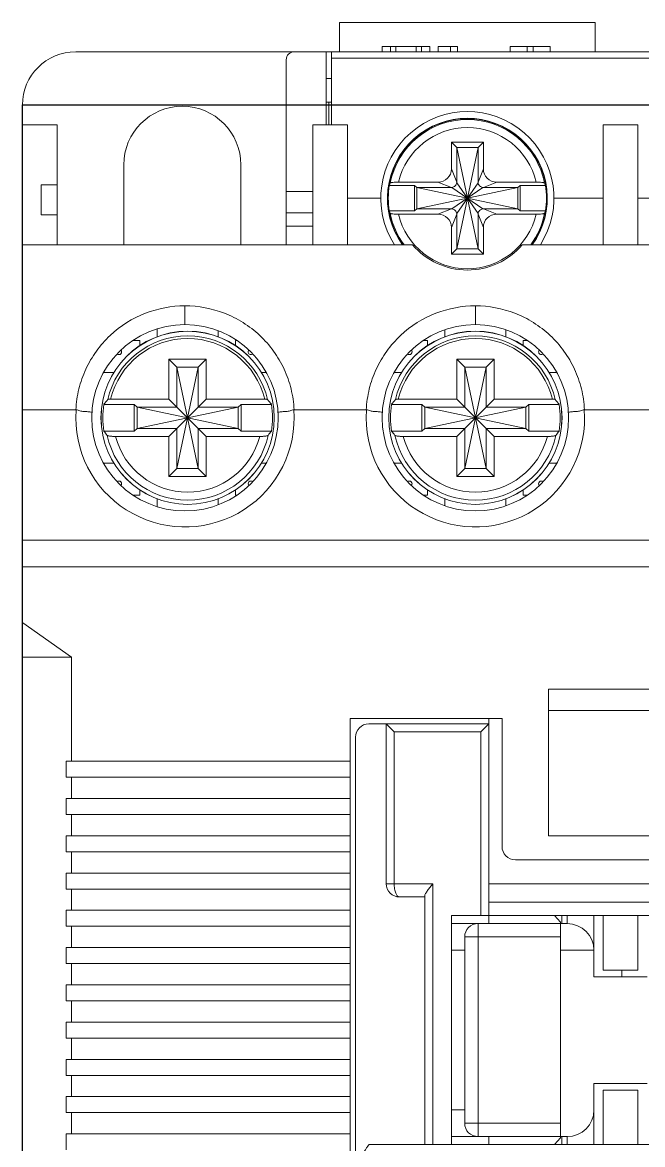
# Model space of a CAD drawing. Header units: inches. Extents: x 57 to 2760, y -193 to 2149.
# Drawn here: x 399.04 to 422.31, y 625.25 to 667.4 of the extents above; entities that cross this region are included whole.
import ezdxf

# ---------------------------------------------------------------- set-up
doc = ezdxf.new("R2010")
doc.units = ezdxf.units.IN
doc.header["$MEASUREMENT"] = 0
doc.set_wipeout_variables(frame=1)
for name, color, linetype in [('BOBBIN_DC_MC_9B_BL12', 7, 'Continuous'), ('COVER_TOP_22_EXP_1A1B_BL17', 7, 'Continuous'), ('CROSSBAR_22_1A1B_BL32', 7, 'Continuous'), ('FRAME_LOWER_DC_MC_9B_BL3', 7, 'Continuous'), ('FRAME_UPPER_22_1A1B_BL33', 7, 'Continuous'), ('M35_LUG_BL67', 7, 'Continuous'), ('M35_LUG_SCREW_BL44', 7, 'Continuous'), ('MCON__BL58', 7, 'Continuous'), ('RIVET_M4_L12_BL46', 7, 'Continuous'), ('RIVET_M4_L12_BL54', 7, 'Continuous'), ('WASHER_TERMINAL_M4_L12_BL55', 7, 'Continuous'), ('WASHER_TERMINAL_M4_L12_BL57', 7, 'Continuous')]:
    doc.layers.add(name, color=color, linetype=linetype)

# ---------------------------------------------------------------- blocks, each defined once
blk = doc.blocks.new('MC-9b')
at = {"lineweight": 0}
blk.add_line((4816.27, 2799.052), (4816.27, 2730.302), dxfattribs=at)
at = {"layer": 'BOBBIN_DC_MC_9B_BL12', "color": 7, "linetype": 'Continuous', "lineweight": 0}
for p, q in [((4827.87, 2799.052), (4827.87, 2801.802)), ((4827.87, 2801.802), (4849.67, 2801.802)), ((4827.87, 2801.556), (4849.67, 2801.556)), ((4828.47, 2796.302), (4829.72, 2796.302)), ((4836.22, 2796.302), (4838.07, 2796.302)), ((4839.37, 2796.302), (4841.32, 2796.302))]:
    blk.add_line(p, q, dxfattribs=at)
for radius, start, end in [(3.25, 327.4148, 212.5852), (3, 324.2893, 215.7107)]:
    blk.add_arc((4832.97, 2796.302), radius, start, end, dxfattribs=at)
at = {"layer": 'COVER_TOP_22_EXP_1A1B_BL17', "color": 7, "linetype": 'Continuous', "lineweight": 0}
for p, q in [((4816.27, 2794.552), (4830.914, 2794.552)), ((4835.026, 2794.552), (4842.514, 2794.552)), ((4822.37, 2791.552), (4822.37, 2792.257)), ((4833.27, 2791.552), (4833.27, 2792.257)), ((4816.27, 2788.352), (4818.281, 2788.352)), ((4818.27, 2788.05), (4818.281, 2788.352)), ((4826.459, 2788.352), (4829.181, 2788.352)), ((4829.17, 2788.05), (4829.181, 2788.352)), ((4837.359, 2788.352), (4840.081, 2788.352)), ((4816.27, 2783.452), (4861.27, 2783.452)), ((4816.27, 2782.452), (4852.57, 2782.452)), ((4816.284, 2780.352), (4818.108, 2779.062)), ((4818.108, 2779.062), (4816.27, 2779.062)), ((4818.108, 2779.062), (4818.108, 2775.152)), ((4836.02, 2772.352), (4836.02, 2777.861)), ((4836.02, 2777.861), (4841.52, 2777.861)), ((4836.02, 2777.052), (4841.52, 2777.052)), ((4828.57, 2752.852), (4828.57, 2776.752)), ((4834.27, 2776.752), (4828.57, 2776.752)), ((4834.27, 2771.952), (4834.27, 2776.752)), ((4817.908, 2774.552), (4817.908, 2775.152)), ((4817.908, 2775.152), (4828.57, 2775.152)), ((4817.908, 2774.552), (4828.57, 2774.552)), ((4818.108, 2774.552), (4818.108, 2773.752)), ((4817.908, 2773.152), (4817.908, 2773.752)), ((4817.908, 2773.752), (4828.57, 2773.752)), ((4817.908, 2773.152), (4828.57, 2773.152)), ((4818.108, 2773.152), (4818.108, 2772.352)), ((4817.908, 2771.752), (4817.908, 2772.352)), ((4817.908, 2772.352), (4828.57, 2772.352)), ((4836.02, 2772.352), (4841.52, 2772.352)), ((4817.908, 2771.752), (4828.57, 2771.752)), ((4818.108, 2771.752), (4818.108, 2770.952)), ((4842.77, 2771.452), (4834.77, 2771.452)), ((4817.908, 2770.352), (4817.908, 2770.952)), ((4817.908, 2770.952), (4828.57, 2770.952)), ((4817.908, 2770.352), (4828.57, 2770.352)), ((4818.108, 2770.352), (4818.108, 2769.552)), ((4817.908, 2768.952), (4817.908, 2769.552)), ((4817.908, 2769.552), (4828.57, 2769.552)), ((4817.908, 2768.952), (4828.57, 2768.952)), ((4818.108, 2768.952), (4818.108, 2768.152)), ((4817.908, 2767.552), (4817.908, 2768.152)), ((4817.908, 2768.152), (4828.57, 2768.152)), ((4817.908, 2767.552), (4828.57, 2767.552)), ((4818.108, 2767.552), (4818.108, 2766.752)), ((4817.908, 2766.152), (4817.908, 2766.752)), ((4817.908, 2766.752), (4828.57, 2766.752)), ((4817.908, 2766.152), (4828.57, 2766.152)), ((4818.108, 2766.152), (4818.108, 2765.352)), ((4817.908, 2764.752), (4817.908, 2765.352)), ((4817.908, 2765.352), (4828.57, 2765.352)), ((4817.908, 2764.752), (4828.57, 2764.752)), ((4818.108, 2764.752), (4818.108, 2763.952)), ((4817.908, 2763.352), (4817.908, 2763.952)), ((4817.908, 2763.952), (4828.57, 2763.952)), ((4817.908, 2763.352), (4828.57, 2763.352)), ((4818.108, 2763.352), (4818.108, 2762.552)), ((4817.908, 2761.952), (4817.908, 2762.552)), ((4817.908, 2762.552), (4828.57, 2762.552)), ((4817.908, 2761.952), (4828.57, 2761.952)), ((4818.108, 2761.952), (4818.108, 2761.152)), ((4817.908, 2760.552), (4817.908, 2761.152)), ((4817.908, 2761.152), (4828.57, 2761.152))]:
    blk.add_line(p, q, dxfattribs=at)
at = {"layer": 'COVER_TOP_22_EXP_1A1B_BL17', "color": 40, "linetype": 'Continuous', "lineweight": 0}
for p, q in [((4833.77, 2769.352), (4833.77, 2769.052)), ((4833.77, 2761.052), (4833.77, 2760.752))]:
    blk.add_line(p, q, dxfattribs=at)
at = {"layer": 'COVER_TOP_22_EXP_1A1B_BL17', "color": 7, "linetype": 'Continuous', "lineweight": 0}
for centre in [(4822.37, 2788.052), (4833.27, 2788.052)]:
    blk.add_circle(centre, 3.5, dxfattribs=at)
for centre, radius, start, end in [((4832.97, 2796.302), 2.7, 220.4021, 319.5979), ((4819.893, 2790.527), 0.1, 226.2909, 43.7577), ((4824.843, 2790.527), 0.1, 134.9795, 315.0461), ((4830.793, 2790.527), 0.1, 226.291, 43.7577), ((4835.743, 2790.527), 0.1, 134.9792, 315.0465), ((4822.37, 2788.052), 4.1, 180.027, 4.1961), ((4833.27, 2788.052), 4.1, 180.027, 4.1961), ((4819.893, 2785.577), 0.1, 316.6573, 133.3171), ((4824.843, 2785.577), 0.1, 45.3464, 224.6049), ((4830.793, 2785.577), 0.1, 316.6577, 133.3167), ((4835.743, 2785.577), 0.1, 45.3463, 224.605), ((4834.77, 2771.952), 0.5, 180, 270)]:
    blk.add_arc(centre, radius, start, end, dxfattribs=at)
for points, knots in [([(4822.37, 2792.257), (4821.868, 2792.257), (4820.834, 2792.065), (4819.717, 2791.36), (4819.024, 2790.569), (4818.625, 2789.886), (4818.363, 2789.139), (4818.287, 2788.616), (4818.275, 2788.352)], [0, 0, 0, 0, 0.241972, 0.493965, 0.620722, 0.746749, 0.872938, 1, 1, 1, 1]), ([(4826.465, 2788.352), (4826.453, 2788.616), (4826.377, 2789.139), (4826.115, 2789.886), (4825.716, 2790.569), (4825.193, 2791.165), (4824.565, 2791.649), (4823.644, 2792.112), (4822.872, 2792.257), (4822.37, 2792.257)], [0, 0, 0, 0, 0.126917, 0.252968, 0.378874, 0.505517, 0.632531, 0.758389, 1, 1, 1, 1]), ([(4833.27, 2792.257), (4832.768, 2792.257), (4831.734, 2792.065), (4830.617, 2791.36), (4829.924, 2790.569), (4829.525, 2789.886), (4829.263, 2789.139), (4829.187, 2788.616), (4829.175, 2788.352)], [0, 0, 0, 0, 0.241972, 0.493965, 0.620722, 0.746749, 0.872938, 1, 1, 1, 1]), ([(4837.365, 2788.352), (4837.353, 2788.616), (4837.277, 2789.139), (4837.015, 2789.886), (4836.616, 2790.569), (4836.093, 2791.165), (4835.465, 2791.649), (4834.544, 2792.112), (4833.772, 2792.257), (4833.27, 2792.257)], [0, 0, 0, 0, 0.126917, 0.252968, 0.378874, 0.505517, 0.632531, 0.758389, 1, 1, 1, 1]), ([(4818.281, 2788.352), (4818.331, 2788.348), (4818.403, 2788.319), (4818.501, 2788.296), (4818.576, 2788.29), (4818.652, 2788.287), (4818.752, 2788.279), (4818.826, 2788.269), (4818.876, 2788.264)], [0, 0, 0, 0, 0.251224, 0.376497, 0.5011, 0.625997, 0.750716, 1, 1, 1, 1]), ([(4825.863, 2788.264), (4825.913, 2788.269), (4825.988, 2788.279), (4826.088, 2788.287), (4826.163, 2788.29), (4826.239, 2788.296), (4826.337, 2788.32), (4826.409, 2788.348), (4826.459, 2788.352)], [0, 0, 0, 0, 0.249297, 0.374019, 0.498914, 0.62352, 0.748793, 1, 1, 1, 1]), ([(4829.181, 2788.352), (4829.231, 2788.348), (4829.303, 2788.319), (4829.401, 2788.296), (4829.476, 2788.29), (4829.552, 2788.287), (4829.652, 2788.279), (4829.726, 2788.269), (4829.776, 2788.264)], [0, 0, 0, 0, 0.251224, 0.376497, 0.5011, 0.625997, 0.750716, 1, 1, 1, 1]), ([(4836.763, 2788.264), (4836.813, 2788.269), (4836.888, 2788.279), (4836.988, 2788.287), (4837.063, 2788.29), (4837.139, 2788.296), (4837.237, 2788.32), (4837.309, 2788.348), (4837.359, 2788.352)], [0, 0, 0, 0, 0.249297, 0.374019, 0.498914, 0.62352, 0.748793, 1, 1, 1, 1])]:
    blk.add_open_spline(points, degree=3, knots=knots, dxfattribs=at)
at = {"layer": 'CROSSBAR_22_1A1B_BL32', "color": 40, "linetype": 'Continuous', "lineweight": 0}
for p, q in [((4833.77, 2769.352), (4833.77, 2769.052)), ((4838.77, 2767.302), (4838.77, 2767.052)), ((4833.77, 2761.052), (4833.77, 2760.752))]:
    blk.add_line(p, q, dxfattribs=at)
at = {"layer": 'CROSSBAR_22_1A1B_BL32', "color": 7, "linetype": 'Continuous', "lineweight": 0}
for p, q in [((4836.52, 2769.052), (4836.52, 2769.352)), ((4836.72, 2769.352), (4836.72, 2769.052)), ((4837.72, 2769.352), (4837.72, 2767.052)), ((4832.37, 2769.052), (4836.72, 2769.052)), ((4833.37, 2761.052), (4833.37, 2769.052)), ((4836.47, 2769.052), (4836.47, 2761.052)), ((4832.87, 2768.552), (4832.87, 2761.552)), ((4836.47, 2768.552), (4832.87, 2768.552)), ((4832.87, 2768.052), (4832.37, 2768.052)), ((4837.72, 2768.052), (4836.47, 2768.052)), ((4837.72, 2767.052), (4839.72, 2767.052)), ((4839.72, 2763.052), (4837.72, 2763.052)), ((4837.72, 2760.752), (4837.72, 2763.052)), ((4832.37, 2762.052), (4832.87, 2762.052)), ((4832.87, 2761.552), (4836.47, 2761.552)), ((4832.37, 2761.052), (4836.72, 2761.052)), ((4836.52, 2760.752), (4836.52, 2761.052)), ((4836.72, 2760.752), (4836.72, 2761.052))]:
    blk.add_line(p, q, dxfattribs=at)
for centre, radius, start, end in [((4833.37, 2768.552), 0.5, 90, 180), ((4836.72, 2768.052), 1, 0, 90), ((4836.72, 2762.052), 1, 270, 0), ((4833.37, 2761.552), 0.5, 180, 270)]:
    blk.add_arc(centre, radius, start, end, dxfattribs=at)
at = {"layer": 'FRAME_LOWER_DC_MC_9B_BL3', "color": 7, "linetype": 'Continuous', "lineweight": 0}
for p, q in [((4828.17, 2801.802), (4828.17, 2802.902)), ((4828.17, 2802.902), (4837.77, 2802.902)), ((4837.77, 2801.802), (4837.77, 2802.902)), ((4818.27, 2801.802), (4827.87, 2801.802)), ((4827.67, 2801.802), (4827.67, 2799.052)), ((4829.77, 2801.802), (4829.77, 2802.002)), ((4829.77, 2802.002), (4831.564, 2802.002)), ((4830.086, 2801.802), (4830.086, 2802.002)), ((4830.283, 2801.802), (4830.283, 2802.002)), ((4831.05, 2801.802), (4831.05, 2802.002)), ((4831.247, 2801.802), (4831.247, 2802.002)), ((4831.564, 2801.802), (4831.564, 2802.002)), ((4831.873, 2801.802), (4831.873, 2802.002)), ((4831.873, 2802.002), (4832.597, 2802.002)), ((4832.332, 2801.802), (4832.332, 2802.002)), ((4832.597, 2801.802), (4832.597, 2802.002)), ((4834.578, 2801.802), (4834.578, 2802.002)), ((4834.578, 2802.002), (4836.079, 2802.002)), ((4835.212, 2801.802), (4835.212, 2802.002)), ((4835.445, 2801.802), (4835.445, 2802.002)), ((4836.079, 2801.802), (4836.079, 2802.002)), ((4826.17, 2794.552), (4826.17, 2801.502)), ((4827.67, 2800.802), (4827.87, 2800.802)), ((4827.87, 2799.902), (4827.67, 2799.902)), ((4827.77, 2799.052), (4827.77, 2799.902)), ((4820.07, 2797.552), (4820.07, 2794.552)), ((4824.47, 2794.552), (4824.47, 2797.552)), ((4827.17, 2796.552), (4826.17, 2796.552)), ((4827.17, 2795.752), (4826.17, 2795.752)), ((4827.17, 2795.252), (4826.17, 2795.252))]:
    blk.add_line(p, q, dxfattribs=at)
for centre, radius, start in [((4818.27, 2799.802), 2, 90), ((4826.47, 2801.502), 0.3, 90), ((4822.27, 2797.552), 2.2, 0)]:
    blk.add_arc(centre, radius, start, 180, dxfattribs=at)
at = {"layer": 'FRAME_UPPER_22_1A1B_BL33', "color": 40, "linetype": 'Continuous', "lineweight": 0}
for p, q in [((4827.67, 2801.802), (4827.87, 2801.802)), ((4833.77, 2769.352), (4833.77, 2769.052)), ((4838.77, 2767.052), (4838.77, 2767.302)), ((4833.77, 2761.052), (4833.77, 2760.752))]:
    blk.add_line(p, q, dxfattribs=at)
at = {"layer": 'FRAME_UPPER_22_1A1B_BL33', "color": 7, "linetype": 'Continuous', "lineweight": 0}
for p, q in [((4816.27, 2799.052), (4817.57, 2799.052)), ((4817.57, 2794.552), (4817.57, 2799.052)), ((4827.17, 2794.552), (4827.17, 2799.052)), ((4827.17, 2799.052), (4828.47, 2799.052)), ((4828.47, 2794.552), (4828.47, 2799.052)), ((4838.07, 2794.552), (4838.07, 2799.052)), ((4838.07, 2799.052), (4839.37, 2799.052)), ((4839.37, 2794.552), (4839.37, 2799.052)), ((4816.97, 2795.677), (4816.97, 2796.802)), ((4816.97, 2796.802), (4817.57, 2796.802)), ((4816.97, 2795.677), (4817.57, 2795.677)), ((4829.27, 2776.552), (4833.77, 2776.552)), ((4829.92, 2776.552), (4829.92, 2770.552)), ((4830.22, 2776.252), (4829.92, 2776.552)), ((4833.77, 2776.552), (4833.47, 2776.252)), ((4833.77, 2776.752), (4833.77, 2769.352)), ((4828.77, 2776.052), (4828.77, 2753.552)), ((4830.22, 2776.252), (4830.22, 2770.552)), ((4830.22, 2776.252), (4833.47, 2776.252)), ((4833.47, 2776.252), (4833.47, 2769.352)), ((4829.92, 2770.552), (4831.67, 2770.552)), ((4831.67, 2770.552), (4831.67, 2760.752)), ((4833.77, 2770.552), (4843.77, 2770.552)), ((4831.37, 2770.052), (4830.42, 2770.052)), ((4831.37, 2770.094), (4831.37, 2760.752)), ((4843.77, 2769.852), (4833.77, 2769.852)), ((4832.37, 2769.352), (4832.37, 2760.752)), ((4832.37, 2769.352), (4845.17, 2769.352)), ((4838.07, 2767.302), (4838.07, 2769.352)), ((4839.37, 2769.352), (4839.37, 2767.302)), ((4839.37, 2767.302), (4838.07, 2767.302)), ((4838.07, 2762.802), (4839.37, 2762.802)), ((4838.07, 2760.752), (4838.07, 2762.802)), ((4839.37, 2762.802), (4839.37, 2760.752)), ((4829.27, 2760.752), (4848.27, 2760.752))]:
    blk.add_line(p, q, dxfattribs=at)
for centre, start, end in [((4829.27, 2776.052), 90, 180), ((4830.42, 2770.552), 180.0014, 270.0253)]:
    blk.add_arc(centre, 0.5, start, end, dxfattribs=at)
for points, knots in [([(4830.22, 2770.552), (4830.22, 2770.486), (4830.227, 2770.39), (4830.254, 2770.269), (4830.29, 2770.158), (4830.354, 2770.052), (4830.42, 2770.052)], [0, 0, 0, 0, 0.351432, 0.510126, 0.650652, 1, 1, 1, 1]), ([(4831.67, 2770.552), (4831.636, 2770.509), (4831.571, 2770.424), (4831.48, 2770.302), (4831.414, 2770.206), (4831.379, 2770.138), (4831.37, 2770.107), (4831.37, 2770.094)], [0, 0, 0, 0, 0.298559, 0.582553, 0.829516, 0.927278, 1, 1, 1, 1]), ([(4829.07, 2760.452), (4829.093, 2760.488), (4829.128, 2760.54), (4829.173, 2760.607), (4829.203, 2760.653), (4829.23, 2760.691), (4829.249, 2760.722), (4829.263, 2760.74), (4829.268, 2760.751), (4829.27, 2760.752)], [0, 0, 0, 0, 0.35486, 0.521511, 0.674093, 0.806164, 0.909788, 0.976383, 1, 1, 1, 1])]:
    blk.add_open_spline(points, degree=3, knots=knots, dxfattribs=at)
at = {"layer": 'M35_LUG_BL67', "color": 7, "linetype": 'Continuous', "lineweight": 0}
blk.add_line((4834.625, 2798.802), (4834.592, 2798.802), dxfattribs=at)
at = {"layer": 'M35_LUG_SCREW_BL44', "color": 7, "linetype": 'Continuous', "lineweight": 0}
for p, q in [((4832.37, 2798.402), (4832.37, 2797.407)), ((4832.57, 2798.202), (4832.37, 2798.402)), ((4833.57, 2798.402), (4832.37, 2798.402)), ((4833.37, 2798.202), (4833.57, 2798.402)), ((4833.57, 2797.407), (4833.57, 2798.402)), ((4832.57, 2794.402), (4833.37, 2798.202)), ((4832.57, 2798.202), (4832.57, 2796.904)), ((4833.37, 2794.402), (4832.57, 2798.202)), ((4833.37, 2798.202), (4832.57, 2798.202)), ((4833.37, 2796.904), (4833.37, 2798.202)), ((4832.57, 2796.904), (4832.37, 2797.407)), ((4833.37, 2796.904), (4833.57, 2797.407)), ((4830.04, 2796.782), (4830.99, 2796.782)), ((4830.386, 2796.902), (4831.865, 2796.902)), ((4830.99, 2795.822), (4830.99, 2796.782)), ((4831.07, 2796.702), (4830.99, 2796.782)), ((4831.07, 2796.702), (4831.07, 2795.902)), ((4831.07, 2796.702), (4834.87, 2795.902)), ((4831.07, 2795.902), (4834.87, 2796.702)), ((4832.368, 2796.702), (4831.07, 2796.702)), ((4832.368, 2796.702), (4831.865, 2796.902)), ((4832.392, 2795.901), (4833.548, 2796.704)), ((4833.548, 2795.901), (4832.392, 2796.704)), ((4832.568, 2795.725), (4833.372, 2796.88)), ((4833.372, 2795.725), (4832.568, 2796.88)), ((4833.572, 2796.702), (4834.075, 2796.902)), ((4834.87, 2796.702), (4833.572, 2796.702)), ((4834.075, 2796.902), (4835.554, 2796.902)), ((4834.87, 2796.702), (4834.95, 2796.782)), ((4834.87, 2795.902), (4834.87, 2796.702)), ((4834.95, 2795.822), (4834.95, 2796.782)), ((4834.95, 2796.782), (4835.899, 2796.782)), ((4830.04, 2795.822), (4830.99, 2795.822)), ((4831.07, 2795.902), (4830.99, 2795.822)), ((4831.07, 2795.902), (4832.368, 2795.902)), ((4832.368, 2795.902), (4831.865, 2795.702)), ((4833.572, 2795.902), (4834.075, 2795.702)), ((4833.572, 2795.902), (4834.87, 2795.902)), ((4834.87, 2795.902), (4834.95, 2795.822)), ((4834.95, 2795.822), (4835.899, 2795.822)), ((4831.865, 2795.702), (4830.386, 2795.702)), ((4832.57, 2795.7), (4832.37, 2795.197)), ((4832.57, 2795.7), (4832.57, 2794.402)), ((4833.37, 2794.402), (4833.37, 2795.7)), ((4833.37, 2795.7), (4833.57, 2795.197)), ((4835.554, 2795.702), (4834.075, 2795.702)), ((4832.37, 2795.197), (4832.37, 2794.202)), ((4833.57, 2794.202), (4833.57, 2795.197)), ((4832.57, 2794.402), (4832.37, 2794.202)), ((4832.37, 2794.202), (4833.57, 2794.202)), ((4832.57, 2794.402), (4833.37, 2794.402)), ((4833.37, 2794.402), (4833.57, 2794.202))]:
    blk.add_line(p, q, dxfattribs=at)
for radius, start, end in [(2.986, 324.0991, 215.9016), (2.953, 11.1405, 168.8595), (2.653, 13.0719, 166.9281), (2.969, 170.6948, 189.3052), (2.969, 350.6948, 9.3052), (2.953, 191.1405, 216.3813), (2.653, 193.0719, 346.9281), (2.953, 323.6185, 348.8595)]:
    blk.add_arc((4832.97, 2796.302), radius, start, end, dxfattribs=at)
for centre, major_axis, ratio, start_param, end_param in [((4831.831, 2797.441), (-0.393, 0.393), 0.939231, 2.387521, 3.895664), ((4834.109, 2797.441), (0.393, 0.393), 0.939231, 2.387521, 3.895664), ((4832.97, 2795.753), (0, 3.148), 0.984648, 1.207061, 1.237654), ((4832.199, 2797.16), (-0.245, 0.438), 0.531052, -3.430409, -3.345652), ((4832.112, 2797.073), (0.438, -0.245), 0.531052, 0.20406, 0.288816), ((4833.827, 2797.073), (0.438, 0.245), 0.531052, 2.852776, 2.937533), ((4833.741, 2797.16), (0.245, 0.438), 0.531052, -2.937533, -2.852776), ((4832.97, 2795.753), (0, 3.148), 0.984648, -1.237654, -1.207061), ((4832.97, 2796.852), (0, 3.148), 0.984648, -4.379246, -4.348653), ((4832.199, 2795.445), (0.245, 0.438), 0.531052, 0.20406, 0.288816), ((4833.741, 2795.445), (-0.245, 0.438), 0.531052, -0.288816, -0.20406), ((4832.97, 2796.852), (0, 3.148), 0.984648, -1.934532, -1.903939), ((4831.831, 2795.164), (-0.393, -0.393), 0.939231, 2.387521, 3.895664), ((4832.112, 2795.532), (0.438, 0.245), 0.531052, -0.288816, -0.20406), ((4833.827, 2795.532), (0.438, -0.245), 0.531052, -2.937533, -2.852776), ((4834.109, 2795.164), (0.393, -0.393), 0.939231, 2.387521, 3.895664)]:
    blk.add_ellipse(centre, major_axis=major_axis, ratio=ratio, start_param=start_param, end_param=end_param, dxfattribs=at)
for points, knots in [([(4830.386, 2796.902), (4830.347, 2796.902), (4830.275, 2796.901), (4830.19, 2796.896), (4830.134, 2796.89), (4830.103, 2796.885), (4830.085, 2796.88), (4830.074, 2796.876), (4830.073, 2796.873)], [0, 0, 0, 0, 0.36655, 0.683486, 0.80823, 0.904224, 0.968327, 1, 1, 1, 1]), ([(4835.867, 2796.873), (4835.866, 2796.876), (4835.855, 2796.88), (4835.837, 2796.885), (4835.806, 2796.89), (4835.75, 2796.896), (4835.665, 2796.901), (4835.593, 2796.902), (4835.554, 2796.902)], [0, 0, 0, 0, 0.031673, 0.095776, 0.19177, 0.316514, 0.63345, 1, 1, 1, 1]), ([(4830.073, 2795.732), (4830.074, 2795.729), (4830.085, 2795.724), (4830.103, 2795.719), (4830.134, 2795.715), (4830.19, 2795.708), (4830.275, 2795.704), (4830.347, 2795.702), (4830.386, 2795.702)], [0, 0, 0, 0, 0.031673, 0.095776, 0.19177, 0.316514, 0.63345, 1, 1, 1, 1]), ([(4835.554, 2795.702), (4835.593, 2795.702), (4835.665, 2795.704), (4835.75, 2795.708), (4835.806, 2795.715), (4835.837, 2795.719), (4835.855, 2795.724), (4835.866, 2795.729), (4835.867, 2795.732)], [0, 0, 0, 0, 0.36655, 0.683486, 0.80823, 0.904224, 0.968327, 1, 1, 1, 1])]:
    blk.add_open_spline(points, degree=3, knots=knots, dxfattribs=at)
for points in [[(4832.392, 2796.704), (4832.435, 2796.71), (4832.519, 2796.753), (4832.562, 2796.837), (4832.568, 2796.88)], [(4833.372, 2796.88), (4833.378, 2796.837), (4833.421, 2796.753), (4833.504, 2796.71), (4833.548, 2796.704)], [(4832.568, 2795.725), (4832.562, 2795.768), (4832.519, 2795.851), (4832.435, 2795.895), (4832.392, 2795.901)], [(4833.548, 2795.901), (4833.504, 2795.895), (4833.421, 2795.851), (4833.378, 2795.768), (4833.372, 2795.725)]]:
    blk.add_open_spline(points, degree=3, dxfattribs=at)
at = {"layer": 'MCON__BL58', "color": 7, "linetype": 'Continuous', "lineweight": 0}
for p, q in [((4836.47, 2769.102), (4836.245, 2769.352)), ((4836.47, 2769.052), (4836.47, 2769.102)), ((4836.245, 2760.752), (4836.47, 2761.002)), ((4836.47, 2761.002), (4836.47, 2761.052))]:
    blk.add_line(p, q, dxfattribs=at)
at = {"layer": 'RIVET_M4_L12_BL46', "color": 7, "linetype": 'Continuous', "lineweight": 0}
for p, q in [((4821.77, 2790.252), (4821.77, 2788.752)), ((4822.07, 2789.952), (4821.77, 2790.252)), ((4823.17, 2790.252), (4821.77, 2790.252)), ((4822.07, 2786.152), (4822.87, 2789.952)), ((4822.07, 2789.952), (4822.07, 2788.452)), ((4822.87, 2786.152), (4822.07, 2789.952)), ((4822.87, 2789.952), (4822.07, 2789.952)), ((4822.87, 2789.952), (4823.17, 2790.252)), ((4822.87, 2788.452), (4822.87, 2789.952)), ((4823.17, 2788.752), (4823.17, 2790.252)), ((4819.575, 2788.752), (4821.77, 2788.752)), ((4821.77, 2787.352), (4823.17, 2788.752)), ((4823.17, 2787.352), (4821.77, 2788.752)), ((4823.17, 2788.752), (4825.365, 2788.752)), ((4820.465, 2788.557), (4819.326, 2788.557)), ((4820.465, 2787.547), (4820.465, 2788.557)), ((4820.57, 2788.452), (4820.465, 2788.557)), ((4820.57, 2788.452), (4820.57, 2787.652)), ((4820.57, 2788.452), (4824.37, 2787.652)), ((4822.07, 2788.452), (4820.57, 2788.452)), ((4820.57, 2787.652), (4824.37, 2788.452)), ((4824.37, 2788.452), (4822.87, 2788.452)), ((4824.37, 2788.452), (4824.475, 2788.557)), ((4824.37, 2787.652), (4824.37, 2788.452)), ((4824.475, 2787.547), (4824.475, 2788.557)), ((4825.613, 2788.557), (4824.475, 2788.557)), ((4820.465, 2787.547), (4819.326, 2787.547)), ((4820.57, 2787.652), (4820.465, 2787.547)), ((4820.57, 2787.652), (4822.07, 2787.652)), ((4822.07, 2787.652), (4822.07, 2786.152)), ((4822.87, 2786.152), (4822.87, 2787.652)), ((4822.87, 2787.652), (4824.37, 2787.652)), ((4824.37, 2787.652), (4824.475, 2787.547)), ((4825.613, 2787.547), (4824.475, 2787.547)), ((4821.77, 2787.352), (4819.764, 2787.352)), ((4821.77, 2787.352), (4821.77, 2785.852)), ((4823.17, 2785.852), (4823.17, 2787.352)), ((4825.176, 2787.352), (4823.17, 2787.352)), ((4822.07, 2786.152), (4821.77, 2785.852)), ((4822.07, 2786.152), (4822.87, 2786.152)), ((4822.87, 2786.152), (4823.17, 2785.852)), ((4821.77, 2785.852), (4823.17, 2785.852))]:
    blk.add_line(p, q, dxfattribs=at)
for radius in [3.253, 3.251]:
    blk.add_circle((4822.47, 2788.052), radius, dxfattribs=at)
for radius, start, end in [(3.078, 12.8836, 167.1164), (2.978, 13.5932, 166.4068), (3.184, 170.8733, 189.1267), (3.184, 350.8733, 9.1267), (3.094, 192.2964, 347.7036), (2.795, 194.5033, 345.4967)]:
    blk.add_arc((4822.47, 2788.052), radius, start, end, dxfattribs=at)
for centre, start_param, end_param in [((4822.47, 2784.978), 0.776393, 0.824325), ((4822.47, 2784.978), -0.824325, -0.776393), ((4822.47, 2791.127), -3.965918, -3.925372), ((4822.47, 2791.127), -2.357813, -2.317268)]:
    blk.add_ellipse(centre, major_axis=(0, 5.272), ratio=0.812287, start_param=start_param, end_param=end_param, dxfattribs=at)
for points, knots in [([(4819.575, 2788.752), (4819.562, 2788.752), (4819.539, 2788.752), (4819.511, 2788.749), (4819.492, 2788.747), (4819.482, 2788.744), (4819.474, 2788.742), (4819.47, 2788.74), (4819.469, 2788.739)], [0, 0, 0, 0, 0.348836, 0.654406, 0.779221, 0.880017, 0.953904, 1, 1, 1, 1]), ([(4825.47, 2788.739), (4825.469, 2788.74), (4825.465, 2788.742), (4825.458, 2788.744), (4825.447, 2788.747), (4825.429, 2788.749), (4825.401, 2788.752), (4825.377, 2788.752), (4825.365, 2788.752)], [0, 0, 0, 0, 0.046096, 0.119983, 0.220779, 0.345594, 0.651164, 1, 1, 1, 1]), ([(4819.447, 2787.393), (4819.45, 2787.39), (4819.462, 2787.383), (4819.484, 2787.376), (4819.516, 2787.369), (4819.555, 2787.363), (4819.601, 2787.359), (4819.672, 2787.354), (4819.726, 2787.352), (4819.764, 2787.352)], [0, 0, 0, 0, 0.045867, 0.119592, 0.220357, 0.345236, 0.490333, 0.651138, 1, 1, 1, 1]), ([(4825.176, 2787.352), (4825.213, 2787.352), (4825.268, 2787.354), (4825.338, 2787.359), (4825.385, 2787.363), (4825.424, 2787.369), (4825.456, 2787.376), (4825.478, 2787.383), (4825.49, 2787.39), (4825.493, 2787.393)], [0, 0, 0, 0, 0.348862, 0.509667, 0.654764, 0.779643, 0.880408, 0.954133, 1, 1, 1, 1])]:
    blk.add_open_spline(points, degree=3, knots=knots, dxfattribs=at)
at = {"layer": 'RIVET_M4_L12_BL54', "color": 7, "linetype": 'Continuous', "lineweight": 0}
for p, q in [((4832.57, 2790.252), (4832.57, 2788.752)), ((4832.87, 2789.952), (4832.57, 2790.252)), ((4833.97, 2790.252), (4832.57, 2790.252)), ((4832.87, 2786.152), (4833.67, 2789.952)), ((4832.87, 2789.952), (4832.87, 2788.452)), ((4833.67, 2786.152), (4832.87, 2789.952)), ((4833.67, 2789.952), (4832.87, 2789.952)), ((4833.67, 2789.952), (4833.97, 2790.252)), ((4833.67, 2788.452), (4833.67, 2789.952)), ((4833.97, 2788.752), (4833.97, 2790.252)), ((4830.375, 2788.752), (4832.57, 2788.752)), ((4832.57, 2787.352), (4833.97, 2788.752)), ((4833.97, 2787.352), (4832.57, 2788.752)), ((4833.97, 2788.752), (4836.165, 2788.752)), ((4831.265, 2788.557), (4830.126, 2788.557)), ((4831.265, 2787.547), (4831.265, 2788.557)), ((4831.37, 2788.452), (4831.265, 2788.557)), ((4831.37, 2788.452), (4831.37, 2787.652)), ((4831.37, 2787.652), (4835.17, 2788.452)), ((4832.87, 2788.452), (4831.37, 2788.452)), ((4831.37, 2788.452), (4835.17, 2787.652)), ((4835.17, 2788.452), (4833.67, 2788.452)), ((4835.17, 2788.452), (4835.275, 2788.557)), ((4835.17, 2787.652), (4835.17, 2788.452)), ((4835.275, 2787.547), (4835.275, 2788.557)), ((4836.413, 2788.557), (4835.275, 2788.557)), ((4831.265, 2787.547), (4830.126, 2787.547)), ((4831.37, 2787.652), (4831.265, 2787.547)), ((4831.37, 2787.652), (4832.87, 2787.652)), ((4832.87, 2787.652), (4832.87, 2786.152)), ((4833.67, 2786.152), (4833.67, 2787.652)), ((4833.67, 2787.652), (4835.17, 2787.652)), ((4835.17, 2787.652), (4835.275, 2787.547)), ((4836.413, 2787.547), (4835.275, 2787.547)), ((4832.57, 2787.352), (4830.564, 2787.352)), ((4832.57, 2787.352), (4832.57, 2785.852)), ((4833.97, 2785.852), (4833.97, 2787.352)), ((4835.976, 2787.352), (4833.97, 2787.352)), ((4832.87, 2786.152), (4832.57, 2785.852)), ((4832.87, 2786.152), (4833.67, 2786.152)), ((4833.67, 2786.152), (4833.97, 2785.852)), ((4832.57, 2785.852), (4833.97, 2785.852))]:
    blk.add_line(p, q, dxfattribs=at)
for radius in [3.253, 3.251]:
    blk.add_circle((4833.27, 2788.052), radius, dxfattribs=at)
for radius, start, end in [(3.078, 12.8836, 167.1164), (2.978, 13.5932, 166.4068), (3.184, 170.8733, 189.1267), (3.184, 350.8733, 9.1267), (3.094, 192.2964, 347.7036), (2.795, 194.5033, 345.4967)]:
    blk.add_arc((4833.27, 2788.052), radius, start, end, dxfattribs=at)
for centre, start_param, end_param in [((4833.27, 2784.978), 0.776393, 0.824325), ((4833.27, 2784.978), -0.824325, -0.776393), ((4833.27, 2791.127), -3.965918, -3.925372), ((4833.27, 2791.127), -2.357813, -2.317268)]:
    blk.add_ellipse(centre, major_axis=(0, 5.272), ratio=0.812287, start_param=start_param, end_param=end_param, dxfattribs=at)
for points, knots in [([(4830.375, 2788.752), (4830.362, 2788.752), (4830.339, 2788.752), (4830.311, 2788.749), (4830.292, 2788.747), (4830.282, 2788.744), (4830.274, 2788.742), (4830.27, 2788.74), (4830.269, 2788.739)], [0, 0, 0, 0, 0.348836, 0.654406, 0.779221, 0.880017, 0.953904, 1, 1, 1, 1]), ([(4836.27, 2788.739), (4836.269, 2788.74), (4836.265, 2788.742), (4836.258, 2788.744), (4836.247, 2788.747), (4836.229, 2788.749), (4836.201, 2788.752), (4836.177, 2788.752), (4836.165, 2788.752)], [0, 0, 0, 0, 0.046096, 0.119983, 0.220779, 0.345594, 0.651164, 1, 1, 1, 1]), ([(4830.247, 2787.393), (4830.25, 2787.39), (4830.262, 2787.383), (4830.284, 2787.376), (4830.316, 2787.369), (4830.355, 2787.363), (4830.401, 2787.359), (4830.472, 2787.354), (4830.526, 2787.352), (4830.564, 2787.352)], [0, 0, 0, 0, 0.045867, 0.119592, 0.220357, 0.345236, 0.490333, 0.651138, 1, 1, 1, 1]), ([(4835.976, 2787.352), (4836.013, 2787.352), (4836.068, 2787.354), (4836.138, 2787.359), (4836.185, 2787.363), (4836.224, 2787.369), (4836.256, 2787.376), (4836.278, 2787.383), (4836.29, 2787.39), (4836.293, 2787.393)], [0, 0, 0, 0, 0.348862, 0.509667, 0.654764, 0.779643, 0.880408, 0.954133, 1, 1, 1, 1])]:
    blk.add_open_spline(points, degree=3, knots=knots, dxfattribs=at)
at = {"layer": 'WASHER_TERMINAL_M4_L12_BL55', "color": 7, "linetype": 'Continuous', "lineweight": 0}
for p, q in [((4821.322, 2791.095), (4821.322, 2791.392)), ((4823.618, 2791.095), (4823.618, 2791.322)), ((4820.413, 2790.952), (4820.67, 2790.952)), ((4820.67, 2790.761), (4820.67, 2790.952)), ((4824.27, 2790.761), (4824.27, 2790.952)), ((4824.326, 2790.952), (4824.27, 2790.952)), ((4819.311, 2789.752), (4819.698, 2789.752)), ((4825.429, 2789.752), (4825.242, 2789.752)), ((4819.313, 2786.352), (4819.698, 2786.352)), ((4825.427, 2786.352), (4825.242, 2786.352)), ((4820.67, 2785.344), (4820.67, 2785.152)), ((4824.27, 2785.344), (4824.27, 2785.152)), ((4820.412, 2785.152), (4820.67, 2785.152)), ((4821.322, 2784.715), (4821.322, 2785.01)), ((4823.618, 2784.785), (4823.618, 2785.01)), ((4824.327, 2785.152), (4824.27, 2785.152))]:
    blk.add_line(p, q, dxfattribs=at)
at = {"layer": 'WASHER_TERMINAL_M4_L12_BL57', "color": 7, "linetype": 'Continuous', "lineweight": 0}
for p, q in [((4832.122, 2791.095), (4832.122, 2791.357)), ((4834.418, 2791.095), (4834.418, 2791.357)), ((4831.313, 2790.952), (4831.47, 2790.952)), ((4831.47, 2790.761), (4831.47, 2790.952)), ((4835.07, 2790.761), (4835.07, 2790.952)), ((4835.226, 2790.952), (4835.07, 2790.952)), ((4830.211, 2789.752), (4830.498, 2789.752)), ((4836.329, 2789.752), (4836.042, 2789.752)), ((4830.213, 2786.352), (4830.498, 2786.352)), ((4836.327, 2786.352), (4836.042, 2786.352)), ((4831.47, 2785.344), (4831.47, 2785.152)), ((4835.07, 2785.344), (4835.07, 2785.152)), ((4831.312, 2785.152), (4831.47, 2785.152)), ((4832.122, 2784.746), (4832.122, 2785.01)), ((4834.418, 2784.746), (4834.418, 2785.01)), ((4835.227, 2785.152), (4835.07, 2785.152))]:
    blk.add_line(p, q, dxfattribs=at)
blk = doc.blocks.new('LS_MC-9B')
blk.add_wipeout([(45.69, 4.143), (0.689, 4.143), (0.689, 73.643), (45.69, 73.643)])
blk.add_lwpolyline([(0.689, 73.643), (45.69, 73.643), (45.69, 4.143), (0.689, 4.143)], close=True)
at = {"xscale": 1.000007979132203, "yscale": 1.000007979132203, "zscale": 1.000007979132203}
blk.add_blockref('MC-9b', (-4815.619, -2726.182), dxfattribs=at)

msp = doc.modelspace()

# ---------------------------------------------------------------- block references
msp.add_blockref('LS_MC-9B', (398.34979, 590.6568))

doc.saveas('drawing.dxf')
